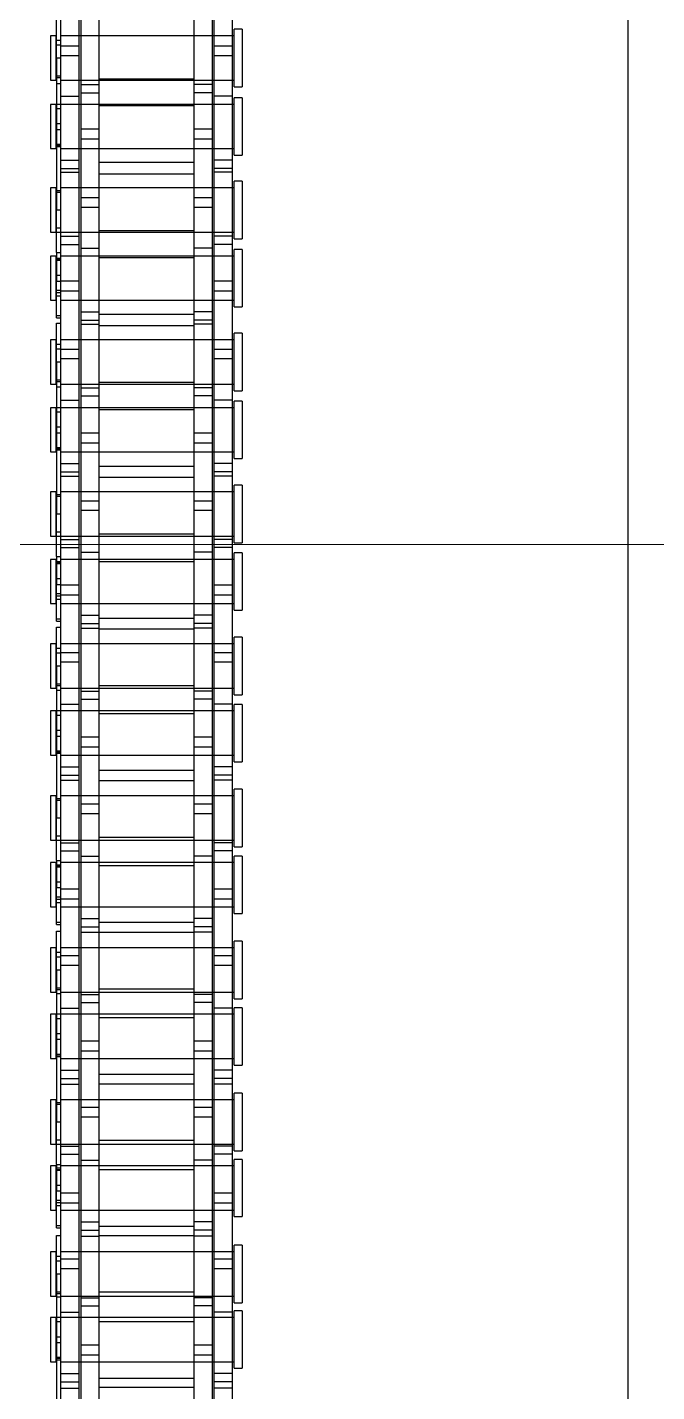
# Model space of a CAD drawing. Header units: metres. Extents: x 0 to 63075, y 0 to 44550.
# Drawn here: x 13919.5 to 13972.1, y 27081.8 to 27195.8 of the extents above; entities that cross this region are included whole.
import ezdxf

# ---------------------------------------------------------------- set-up
doc = ezdxf.new("R2010")
doc.units = ezdxf.units.M
doc.header["$LTSCALE"] = 75
for name, pattern in [('CENTER2', [28.575, 19.05, -3.175, 3.175, -3.175]), ('CENTERX2', [101.6, 63.5, -12.7, 12.7, -12.7]), ('HIDDEN2', [4.7625, 3.175, -1.5875])]:
    doc.linetypes.add(name, pattern=pattern)
for name, color, linetype in [('SC1', 7, 'CENTER2'), ('SDM', 7, 'Continuous'), ('SL4', 4, 'Continuous'), ('ST1', 7, 'HIDDEN2')]:
    doc.layers.add(name, color=color, linetype=linetype)

# ---------------------------------------------------------------- blocks, each defined once
blk = doc.blocks.new('A$Cb6dca9d5')
at = {"layer": 'SL4'}
blk.add_line((123.23, 215.01), (123.23, 1004.76), dxfattribs=at)
at = {"layer": 'ST1'}
for p, q in [((75.84, 459.4), (75.84, 450.3)), ((77.36, 459.4), (77.36, 450.3)), ((88.64, 459.4), (88.64, 450.3)), ((90.16, 459.4), (90.16, 450.3)), ((75.51, 453.48), (75.51, 456.71)), ((77.52, 456.65), (77.52, 447.56)), ((79.03, 456.65), (79.03, 447.56)), ((86.96, 456.65), (86.96, 447.56)), ((88.49, 456.65), (88.49, 447.56)), ((75, 455.32), (75, 451.63)), ((75.47, 455.32), (75, 455.32)), ((75.47, 451.63), (75.47, 455.32)), ((75.84, 454.95), (75.47, 454.95)), ((77.36, 455.32), (75.84, 455.32)), ((90.34, 455.32), (75.84, 455.32)), ((79.03, 455.32), (77.52, 455.32)), ((86.96, 455.32), (79.03, 455.32)), ((88.49, 455.32), (86.96, 455.32)), ((90.16, 455.32), (88.64, 455.32)), ((90.34, 451.08), (90.34, 455.88)), ((91, 455.88), (90.34, 455.88)), ((91, 455.88), (91, 451.08)), ((75.51, 454.58), (75.84, 454.58)), ((75.84, 454.5), (77.36, 454.5)), ((88.64, 454.5), (90.16, 454.5)), ((75.51, 453.48), (75.84, 453.48)), ((75.51, 453.48), (75.51, 440.78)), ((77.36, 453.67), (75.84, 453.67)), ((90.16, 453.67), (88.64, 453.67)), ((75, 451.63), (75.47, 451.63)), ((75.47, 452), (75.84, 452)), ((75.51, 451.86), (75.84, 451.86)), ((75.84, 451.63), (77.36, 451.63)), ((75.84, 451.63), (90.34, 451.63)), ((77.52, 451.63), (79.03, 451.63)), ((86.96, 451.71), (79.03, 451.71)), ((79.03, 451.63), (86.96, 451.63)), ((86.96, 451.63), (88.49, 451.63)), ((88.64, 451.63), (90.16, 451.63)), ((75.84, 451.31), (75.51, 451.31)), ((75.84, 450.3), (77.36, 450.3)), ((75.84, 450.3), (75.84, 443.95)), ((77.36, 450.3), (77.36, 443.95)), ((77.52, 451.26), (79.03, 451.26)), ((77.52, 450.58), (79.03, 450.58)), ((88.49, 451.26), (86.96, 451.26)), ((88.49, 450.58), (86.96, 450.58)), ((90.16, 450.3), (88.64, 450.3)), ((88.64, 450.3), (88.64, 443.95)), ((90.16, 450.3), (90.16, 443.95)), ((90.34, 451.08), (91, 451.08)), ((75, 449.6), (75, 445.91)), ((75.47, 449.6), (75, 449.6)), ((75.47, 449.59), (75.47, 449.6)), ((75.47, 445.91), (75.47, 449.59)), ((75.84, 449.23), (75.47, 449.23)), ((77.36, 449.6), (75.51, 449.6)), ((90.34, 449.6), (75.84, 449.6)), ((79.03, 449.6), (77.52, 449.6)), ((86.96, 449.6), (79.03, 449.6)), ((79.03, 449.52), (86.96, 449.52)), ((88.49, 449.6), (86.96, 449.6)), ((90.16, 449.6), (88.64, 449.6)), ((90.34, 445.36), (90.34, 450.15)), ((91, 450.15), (90.34, 450.15)), ((91, 450.15), (91, 445.36)), ((75.51, 448), (75.84, 448)), ((75.51, 447.51), (75.84, 447.51)), ((77.52, 447.56), (77.52, 446.7)), ((77.52, 447.56), (79.03, 447.56)), ((79.03, 447.56), (79.03, 446.7)), ((86.96, 447.56), (86.96, 446.7)), ((86.96, 447.56), (88.49, 447.56)), ((88.49, 447.56), (88.49, 446.7)), ((75, 445.91), (75.47, 445.91)), ((75.47, 446.28), (75.84, 446.28)), ((75.51, 446.2), (75.84, 446.2)), ((75.51, 446.08), (75.84, 446.08)), ((75.84, 445.91), (77.36, 445.91)), ((75.84, 445.91), (90.34, 445.91)), ((77.52, 446.7), (77.52, 437.6)), ((79.03, 446.7), (77.52, 446.7)), ((77.52, 445.91), (79.03, 445.91)), ((79.03, 445.91), (86.96, 445.91)), ((79.03, 446.7), (79.03, 437.6)), ((86.96, 446.7), (86.96, 437.6)), ((88.49, 446.7), (86.96, 446.7)), ((86.96, 445.91), (88.49, 445.91)), ((88.49, 446.7), (88.49, 437.6)), ((88.64, 445.91), (90.16, 445.91)), ((75.84, 444.93), (77.36, 444.93)), ((86.96, 444.74), (79.03, 444.74)), ((90.16, 444.93), (88.64, 444.93)), ((90.34, 445.36), (91, 445.36)), ((75.84, 444.24), (77.36, 444.24)), ((75.84, 443.95), (77.36, 443.95)), ((75.84, 443.95), (75.84, 434.86)), ((77.36, 443.95), (77.36, 434.86)), ((79.03, 443.79), (86.96, 443.79)), ((90.16, 444.24), (88.64, 444.24)), ((90.16, 443.95), (88.64, 443.95)), ((88.64, 443.95), (88.64, 434.86)), ((90.16, 443.95), (90.16, 434.86)), ((75, 442.62), (75, 438.93)), ((75.47, 442.62), (75, 442.62)), ((75.47, 438.93), (75.47, 442.62)), ((75.51, 442.4), (75.84, 442.4)), ((77.36, 442.62), (75.84, 442.62)), ((90.34, 442.62), (75.84, 442.62)), ((79.03, 442.62), (77.52, 442.62)), ((86.96, 442.62), (79.03, 442.62)), ((88.49, 442.62), (86.96, 442.62)), ((90.16, 442.62), (88.64, 442.62)), ((90.34, 438.38), (90.34, 443.18)), ((91, 443.18), (90.34, 443.18)), ((91, 443.18), (91, 438.38)), ((75.84, 442.25), (75.47, 442.25)), ((77.52, 441.83), (79.03, 441.83)), ((86.96, 441.83), (88.49, 441.83)), ((75.51, 440.78), (75.84, 440.78)), ((75.51, 437.23), (75.51, 440.78)), ((79.03, 441), (77.52, 441)), ((88.49, 441), (86.96, 441)), ((75, 438.93), (75.47, 438.93)), ((75.47, 439.3), (75.84, 439.3)), ((75.51, 438.93), (77.36, 438.93)), ((75.84, 438.93), (90.34, 438.93)), ((77.52, 438.93), (79.03, 438.93)), ((86.96, 439.04), (79.03, 439.04)), ((79.03, 438.93), (86.96, 438.93)), ((86.96, 438.93), (88.49, 438.93)), ((88.64, 438.93), (90.16, 438.93)), ((75.84, 438.59), (77.36, 438.59)), ((75.84, 437.91), (77.36, 437.91)), ((90.16, 438.59), (88.64, 438.59)), ((90.16, 437.91), (88.64, 437.91)), ((90.34, 438.38), (91, 438.38)), ((75, 436.93), (75, 433.24)), ((75.47, 436.93), (75, 436.93)), ((75.47, 436.92), (75.47, 436.93)), ((75.47, 433.24), (75.47, 436.92)), ((75.51, 437.23), (75.51, 434.84)), ((75.51, 437.23), (75.84, 437.23)), ((75.51, 436.76), (75.84, 436.76)), ((75.51, 436.64), (75.84, 436.64)), ((77.36, 436.93), (75.84, 436.93)), ((90.34, 436.93), (75.84, 436.93)), ((77.52, 437.6), (79.03, 437.6)), ((77.52, 437.6), (77.52, 431.25)), ((79.03, 436.93), (77.52, 436.93)), ((86.96, 436.93), (79.03, 436.93)), ((79.03, 436.82), (86.96, 436.82)), ((79.03, 437.6), (79.03, 431.25)), ((88.49, 437.6), (86.96, 437.6)), ((86.96, 437.6), (86.96, 431.25)), ((88.49, 436.93), (86.96, 436.93)), ((88.49, 437.6), (88.49, 431.25)), ((90.16, 436.93), (88.64, 436.93)), ((90.34, 432.69), (90.34, 437.48)), ((91, 437.48), (90.34, 437.48)), ((91, 437.48), (91, 432.69)), ((75.84, 436.56), (75.47, 436.56)), ((75.51, 435.33), (75.84, 435.33)), ((75.51, 434.84), (75.84, 434.84)), ((75.51, 431.76), (75.51, 434.84)), ((75.84, 434.86), (75.84, 434)), ((75.84, 434.86), (77.36, 434.86)), ((77.36, 434.86), (77.36, 434)), ((88.64, 434.86), (88.64, 434)), ((88.64, 434.86), (90.16, 434.86)), ((90.16, 434.86), (90.16, 434)), ((75, 433.24), (75.47, 433.24)), ((75.47, 433.61), (75.84, 433.61)), ((75.51, 434.08), (75.84, 434.08)), ((75.51, 433.88), (75.84, 433.88)), ((75.84, 434), (75.84, 424.9)), ((77.36, 434), (75.84, 434)), ((75.84, 433.24), (77.36, 433.24)), ((75.84, 433.24), (90.34, 433.24)), ((77.36, 434), (77.36, 424.9)), ((77.52, 433.24), (79.03, 433.24)), ((79.03, 433.24), (86.96, 433.24)), ((86.96, 433.24), (88.49, 433.24)), ((88.64, 434), (88.64, 424.9)), ((90.16, 434), (88.64, 434)), ((88.64, 433.24), (90.16, 433.24)), ((90.16, 434), (90.16, 424.9)), ((77.52, 432.26), (79.03, 432.26)), ((88.49, 432.26), (86.96, 432.26)), ((90.34, 432.69), (91, 432.69)), ((75.51, 431.96), (75.84, 431.96)), ((75.51, 431.76), (75.84, 431.76)), ((75.51, 431.31), (75.84, 431.31)), ((75.51, 428.08), (75.51, 431.31)), ((77.52, 431.57), (79.03, 431.57)), ((77.52, 431.25), (79.03, 431.25)), ((77.52, 431.25), (77.52, 422.16)), ((86.96, 432.04), (79.03, 432.04)), ((79.03, 431.12), (86.96, 431.12)), ((79.03, 431.25), (79.03, 422.16)), ((88.49, 431.57), (86.96, 431.57)), ((88.49, 431.25), (86.96, 431.25)), ((86.96, 431.25), (86.96, 422.16)), ((88.49, 431.25), (88.49, 422.16)), ((75, 429.92), (75, 426.23)), ((75.47, 429.92), (75, 429.92)), ((75.47, 426.23), (75.47, 429.92)), ((77.36, 429.92), (75.84, 429.92)), ((90.34, 429.92), (75.84, 429.92)), ((79.03, 429.92), (77.52, 429.92)), ((86.96, 429.92), (79.03, 429.92)), ((88.49, 429.92), (86.96, 429.92)), ((90.16, 429.92), (88.64, 429.92)), ((90.34, 425.68), (90.34, 430.48)), ((91, 430.48), (90.34, 430.48)), ((91, 430.48), (91, 425.68)), ((75.84, 429.55), (75.47, 429.55)), ((75.51, 429.18), (75.84, 429.18)), ((75.84, 429.16), (77.36, 429.16)), ((88.64, 429.16), (90.16, 429.16)), ((75.51, 428.08), (75.84, 428.08)), ((75.51, 428.08), (75.51, 415.38)), ((77.36, 428.33), (75.84, 428.33)), ((90.16, 428.33), (88.64, 428.33)), ((75.47, 426.6), (75.84, 426.6)), ((75.51, 426.46), (75.84, 426.46)), ((86.96, 426.37), (79.03, 426.37)), ((75, 426.23), (75.47, 426.23)), ((75.84, 425.97), (75.51, 425.97)), ((75.84, 426.23), (77.36, 426.23)), ((75.84, 426.23), (90.34, 426.23)), ((77.52, 426.23), (79.03, 426.23)), ((77.52, 425.92), (79.03, 425.92)), ((77.52, 425.24), (79.03, 425.24)), ((79.03, 426.23), (86.96, 426.23)), ((86.96, 426.23), (88.49, 426.23)), ((88.49, 425.92), (86.96, 425.92)), ((88.49, 425.24), (86.96, 425.24)), ((88.64, 426.23), (90.16, 426.23)), ((90.34, 425.68), (91, 425.68)), ((75, 424.26), (75, 420.57)), ((75.47, 424.26), (75, 424.26)), ((75.47, 424.25), (75.47, 424.26)), ((75.47, 420.57), (75.47, 424.25)), ((77.36, 424.26), (75.51, 424.26)), ((75.84, 424.9), (77.36, 424.9)), ((75.84, 424.9), (75.84, 418.55)), ((90.34, 424.26), (75.84, 424.26)), ((77.36, 424.9), (77.36, 418.55)), ((79.03, 424.26), (77.52, 424.26)), ((86.96, 424.26), (79.03, 424.26)), ((79.03, 424.12), (86.96, 424.12)), ((88.49, 424.26), (86.96, 424.26)), ((90.16, 424.9), (88.64, 424.9)), ((88.64, 424.9), (88.64, 418.55)), ((90.16, 424.26), (88.64, 424.26)), ((90.16, 424.9), (90.16, 418.55)), ((90.34, 420.02), (90.34, 424.81)), ((91, 424.81), (90.34, 424.81)), ((91, 424.81), (91, 420.02)), ((75.84, 423.89), (75.47, 423.89)), ((75.51, 422.66), (75.84, 422.66)), ((75.51, 422.17), (75.84, 422.17)), ((77.52, 422.16), (77.52, 421.3)), ((77.52, 422.16), (79.03, 422.16)), ((79.03, 422.16), (79.03, 421.3)), ((86.96, 422.16), (86.96, 421.3)), ((86.96, 422.16), (88.49, 422.16)), ((88.49, 422.16), (88.49, 421.3)), ((75.47, 420.94), (75.84, 420.94)), ((75.51, 420.86), (75.84, 420.86)), ((75.51, 420.74), (75.84, 420.74)), ((77.52, 421.3), (77.52, 412.2)), ((79.03, 421.3), (77.52, 421.3)), ((79.03, 421.3), (79.03, 412.2)), ((86.96, 421.3), (86.96, 412.2)), ((88.49, 421.3), (86.96, 421.3)), ((88.49, 421.3), (88.49, 412.2)), ((75, 420.57), (75.47, 420.57)), ((75.84, 420.57), (77.36, 420.57)), ((75.84, 420.57), (90.34, 420.57)), ((75.84, 419.59), (77.36, 419.59)), ((77.52, 420.57), (79.03, 420.57)), ((79.03, 420.57), (86.96, 420.57)), ((86.96, 420.57), (88.49, 420.57)), ((88.64, 420.57), (90.16, 420.57)), ((90.16, 419.59), (88.64, 419.59)), ((90.34, 420.02), (91, 420.02)), ((75.84, 418.9), (77.36, 418.9)), ((75.84, 418.55), (77.36, 418.55)), ((75.84, 418.55), (75.84, 409.46)), ((77.36, 418.55), (77.36, 409.46)), ((86.96, 419.34), (79.03, 419.34)), ((79.03, 418.45), (86.96, 418.45)), ((90.16, 418.9), (88.64, 418.9)), ((90.16, 418.55), (88.64, 418.55)), ((88.64, 418.55), (88.64, 409.46)), ((90.16, 418.55), (90.16, 409.46)), ((90.34, 412.98), (90.34, 417.78)), ((91, 417.78), (90.34, 417.78)), ((91, 417.78), (91, 412.98)), ((75, 417.22), (75, 413.53)), ((75.47, 417.22), (75, 417.22)), ((75.47, 413.53), (75.47, 417.22)), ((75.84, 416.85), (75.47, 416.85)), ((75.51, 417), (75.84, 417)), ((77.36, 417.22), (75.84, 417.22)), ((90.34, 417.22), (75.84, 417.22)), ((79.03, 417.22), (77.52, 417.22)), ((77.52, 416.49), (79.03, 416.49)), ((86.96, 417.22), (79.03, 417.22)), ((88.49, 417.22), (86.96, 417.22)), ((86.96, 416.49), (88.49, 416.49)), ((90.16, 417.22), (88.64, 417.22)), ((75.51, 415.38), (75.84, 415.38)), ((75.51, 411.83), (75.51, 415.38)), ((79.03, 415.66), (77.52, 415.66)), ((88.49, 415.66), (86.96, 415.66)), ((75.47, 413.9), (75.84, 413.9)), ((75, 413.53), (75.47, 413.53)), ((75.51, 413.53), (77.36, 413.53)), ((75.84, 413.53), (90.34, 413.53)), ((75.84, 413.25), (77.36, 413.25)), ((77.52, 413.53), (79.03, 413.53)), ((86.96, 413.7), (79.03, 413.7)), ((79.03, 413.53), (86.96, 413.53)), ((86.96, 413.53), (88.49, 413.53)), ((88.64, 413.53), (90.16, 413.53)), ((90.16, 413.25), (88.64, 413.25)), ((90.34, 412.98), (91, 412.98)), ((75, 411.59), (75, 407.9)), ((75.47, 411.59), (75, 411.59)), ((75.47, 411.58), (75.47, 411.59)), ((75.47, 407.9), (75.47, 411.58)), ((75.51, 411.83), (75.51, 409.5)), ((75.51, 411.83), (75.84, 411.83)), ((75.84, 412.57), (77.36, 412.57)), ((77.36, 411.59), (75.84, 411.59)), ((90.34, 411.59), (75.84, 411.59)), ((77.52, 412.2), (79.03, 412.2)), ((77.52, 412.2), (77.52, 405.85)), ((79.03, 411.59), (77.52, 411.59)), ((86.96, 411.59), (79.03, 411.59)), ((79.03, 412.2), (79.03, 405.85)), ((88.49, 412.2), (86.96, 412.2)), ((86.96, 412.2), (86.96, 405.85)), ((88.49, 411.59), (86.96, 411.59)), ((88.49, 412.2), (88.49, 405.85)), ((90.16, 412.57), (88.64, 412.57)), ((90.16, 411.59), (88.64, 411.59)), ((90.34, 407.35), (90.34, 412.14)), ((91, 412.14), (90.34, 412.14)), ((91, 412.14), (91, 407.35)), ((75.84, 411.22), (75.47, 411.22)), ((75.51, 411.42), (75.84, 411.42)), ((75.51, 411.3), (75.84, 411.3)), ((79.03, 411.42), (86.96, 411.42)), ((75.51, 409.99), (75.84, 409.99)), ((75.51, 409.5), (75.84, 409.5)), ((75.51, 406.42), (75.51, 409.5)), ((75.84, 409.46), (75.84, 408.6)), ((75.84, 409.46), (77.36, 409.46)), ((77.36, 409.46), (77.36, 408.6)), ((88.64, 409.46), (88.64, 408.6)), ((88.64, 409.46), (90.16, 409.46)), ((90.16, 409.46), (90.16, 408.6)), ((75.47, 408.27), (75.84, 408.27)), ((75.51, 408.74), (75.84, 408.74)), ((75.51, 408.54), (75.84, 408.54)), ((75.84, 408.6), (75.84, 399.5)), ((77.36, 408.6), (75.84, 408.6)), ((77.36, 408.6), (77.36, 399.5)), ((88.64, 408.6), (88.64, 399.5)), ((90.16, 408.6), (88.64, 408.6)), ((90.16, 408.6), (90.16, 399.5)), ((75, 407.9), (75.47, 407.9)), ((75.84, 407.9), (77.36, 407.9)), ((75.84, 407.9), (90.34, 407.9)), ((77.52, 407.9), (79.03, 407.9)), ((79.03, 407.9), (86.96, 407.9)), ((86.96, 407.9), (88.49, 407.9)), ((88.64, 407.9), (90.16, 407.9)), ((90.34, 407.35), (91, 407.35)), ((75.51, 406.62), (75.84, 406.62)), ((75.51, 406.42), (75.84, 406.42)), ((75.51, 405.91), (75.84, 405.91)), ((75.51, 402.68), (75.51, 405.91)), ((77.52, 406.92), (79.03, 406.92)), ((77.52, 406.23), (79.03, 406.23)), ((77.52, 405.85), (79.03, 405.85)), ((77.52, 405.85), (77.52, 396.76)), ((86.96, 406.64), (79.03, 406.64)), ((79.03, 405.85), (79.03, 396.76)), ((88.49, 406.92), (86.96, 406.92)), ((88.49, 406.23), (86.96, 406.23)), ((88.49, 405.85), (86.96, 405.85)), ((86.96, 405.85), (86.96, 396.76)), ((88.49, 405.85), (88.49, 396.76)), ((79.03, 405.78), (86.96, 405.78)), ((90.34, 400.28), (90.34, 405.08)), ((91, 405.08), (90.34, 405.08)), ((91, 405.08), (91, 400.28)), ((75, 404.52), (75, 400.83)), ((75.47, 404.52), (75, 404.52)), ((75.47, 400.83), (75.47, 404.52)), ((75.84, 404.15), (75.47, 404.15)), ((75.51, 403.78), (75.84, 403.78)), ((77.36, 404.52), (75.84, 404.52)), ((90.34, 404.52), (75.84, 404.52)), ((75.84, 403.82), (77.36, 403.82)), ((79.03, 404.52), (77.52, 404.52)), ((86.96, 404.52), (79.03, 404.52)), ((88.49, 404.52), (86.96, 404.52)), ((90.16, 404.52), (88.64, 404.52)), ((88.64, 403.82), (90.16, 403.82)), ((75.51, 402.68), (75.84, 402.68)), ((75.51, 402.68), (75.51, 389.98)), ((77.36, 402.99), (75.84, 402.99)), ((90.16, 402.99), (88.64, 402.99)), ((75, 400.83), (75.47, 400.83)), ((75.47, 401.2), (75.84, 401.2)), ((75.51, 401.06), (75.84, 401.06)), ((75.84, 400.63), (75.51, 400.63)), ((75.84, 400.83), (77.36, 400.83)), ((75.84, 400.83), (90.34, 400.83)), ((77.52, 400.83), (79.03, 400.83)), ((77.52, 400.58), (79.03, 400.58)), ((86.96, 401.03), (79.03, 401.03)), ((79.03, 400.83), (86.96, 400.83)), ((86.96, 400.83), (88.49, 400.83)), ((88.49, 400.58), (86.96, 400.58)), ((88.64, 400.83), (90.16, 400.83)), ((90.34, 400.28), (91, 400.28)), ((75.84, 399.5), (77.36, 399.5)), ((75.84, 399.5), (75.84, 393.15)), ((77.36, 399.5), (77.36, 393.15)), ((77.52, 399.9), (79.03, 399.9)), ((88.49, 399.9), (86.96, 399.9)), ((90.16, 399.5), (88.64, 399.5)), ((88.64, 399.5), (88.64, 393.15)), ((90.16, 399.5), (90.16, 393.15)), ((90.34, 394.68), (90.34, 399.47)), ((91, 399.47), (90.34, 399.47)), ((91, 399.47), (91, 394.68)), ((75, 398.92), (75, 395.23)), ((75.47, 398.92), (75, 398.92)), ((75.47, 398.91), (75.47, 398.92)), ((75.47, 395.23), (75.47, 398.91)), ((75.84, 398.55), (75.47, 398.55)), ((77.36, 398.92), (75.51, 398.92)), ((90.34, 398.92), (75.84, 398.92)), ((79.03, 398.92), (77.52, 398.92)), ((86.96, 398.92), (79.03, 398.92)), ((79.03, 398.72), (86.96, 398.72)), ((88.49, 398.92), (86.96, 398.92)), ((90.16, 398.92), (88.64, 398.92)), ((75.51, 397.32), (75.84, 397.32)), ((75.51, 396.83), (75.84, 396.83)), ((77.52, 396.76), (77.52, 395.9)), ((77.52, 396.76), (79.03, 396.76)), ((79.03, 396.76), (79.03, 395.9)), ((86.96, 396.76), (86.96, 395.9)), ((86.96, 396.76), (88.49, 396.76)), ((88.49, 396.76), (88.49, 395.9)), ((75.47, 395.6), (75.84, 395.6)), ((77.52, 395.9), (77.52, 386.8)), ((79.03, 395.9), (77.52, 395.9)), ((79.03, 395.9), (79.03, 386.8)), ((86.96, 395.9), (86.96, 386.8)), ((88.49, 395.9), (86.96, 395.9)), ((88.49, 395.9), (88.49, 386.8)), ((75, 395.23), (75.47, 395.23)), ((75.51, 395.52), (75.84, 395.52)), ((75.51, 395.4), (75.84, 395.4)), ((75.84, 395.23), (77.36, 395.23)), ((75.84, 395.23), (90.34, 395.23)), ((77.52, 395.23), (79.03, 395.23)), ((79.03, 395.23), (86.96, 395.23)), ((86.96, 395.23), (88.49, 395.23)), ((88.64, 395.23), (90.16, 395.23)), ((90.34, 394.68), (91, 394.68)), ((75.84, 394.25), (77.36, 394.25)), ((75.84, 393.56), (77.36, 393.56)), ((86.96, 393.94), (79.03, 393.94)), ((90.16, 394.25), (88.64, 394.25)), ((90.16, 393.56), (88.64, 393.56)), ((75.84, 393.15), (77.36, 393.15)), ((75.84, 393.15), (75.84, 384.06)), ((77.36, 393.15), (77.36, 384.06)), ((79.03, 393.11), (86.96, 393.11)), ((90.16, 393.15), (88.64, 393.15)), ((88.64, 393.15), (88.64, 384.06)), ((90.16, 393.15), (90.16, 384.06)), ((90.34, 387.58), (90.34, 392.38)), ((91, 392.38), (90.34, 392.38)), ((91, 392.38), (91, 387.58)), ((75, 391.82), (75, 388.13)), ((75.47, 391.82), (75, 391.82)), ((75.47, 388.13), (75.47, 391.82)), ((75.84, 391.45), (75.47, 391.45)), ((75.51, 391.6), (75.84, 391.6)), ((77.36, 391.82), (75.84, 391.82)), ((90.34, 391.82), (75.84, 391.82)), ((79.03, 391.82), (77.52, 391.82)), ((77.52, 391.15), (79.03, 391.15)), ((86.96, 391.82), (79.03, 391.82)), ((88.49, 391.82), (86.96, 391.82)), ((86.96, 391.15), (88.49, 391.15)), ((90.16, 391.82), (88.64, 391.82)), ((75.51, 389.98), (75.84, 389.98)), ((75.51, 386.43), (75.51, 389.98)), ((79.03, 390.32), (77.52, 390.32)), ((88.49, 390.32), (86.96, 390.32)), ((75, 388.13), (75.47, 388.13)), ((75.47, 388.5), (75.84, 388.5)), ((75.51, 388.13), (77.36, 388.13)), ((75.84, 388.13), (90.34, 388.13)), ((75.84, 387.91), (77.36, 387.91)), ((77.52, 388.13), (79.03, 388.13)), ((86.96, 388.36), (79.03, 388.36)), ((79.03, 388.13), (86.96, 388.13)), ((86.96, 388.13), (88.49, 388.13)), ((88.64, 388.13), (90.16, 388.13)), ((90.16, 387.91), (88.64, 387.91)), ((75.84, 387.23), (77.36, 387.23)), ((77.52, 386.8), (79.03, 386.8)), ((77.52, 386.8), (77.52, 380.45)), ((79.03, 386.8), (79.03, 380.45)), ((88.49, 386.8), (86.96, 386.8)), ((86.96, 386.8), (86.96, 380.45)), ((88.49, 386.8), (88.49, 380.45)), ((90.16, 387.23), (88.64, 387.23)), ((90.34, 387.58), (91, 387.58)), ((90.34, 382.01), (90.34, 386.8)), ((91, 386.8), (90.34, 386.8)), ((91, 386.8), (91, 382.01)), ((75, 386.25), (75, 382.56)), ((75.47, 386.25), (75, 386.25)), ((75.47, 386.24), (75.47, 386.25)), ((75.47, 382.56), (75.47, 386.24)), ((75.84, 385.88), (75.47, 385.88)), ((75.51, 386.43), (75.51, 384.16)), ((75.51, 386.43), (75.84, 386.43)), ((75.51, 386.08), (75.84, 386.08)), ((75.51, 385.96), (75.84, 385.96)), ((77.36, 386.25), (75.84, 386.25)), ((90.34, 386.25), (75.84, 386.25)), ((79.03, 386.25), (77.52, 386.25)), ((86.96, 386.25), (79.03, 386.25)), ((79.03, 386.02), (86.96, 386.02)), ((88.49, 386.25), (86.96, 386.25)), ((90.16, 386.25), (88.64, 386.25)), ((75.51, 384.65), (75.84, 384.65)), ((75.51, 384.16), (75.84, 384.16)), ((75.51, 381.08), (75.51, 384.16)), ((75.51, 383.4), (75.84, 383.4)), ((75.51, 383.2), (75.84, 383.2)), ((75.84, 384.06), (75.84, 383.2)), ((75.84, 384.06), (77.36, 384.06)), ((75.84, 383.2), (75.84, 374.1)), ((77.36, 383.2), (75.84, 383.2)), ((77.36, 384.06), (77.36, 383.2)), ((77.36, 383.2), (77.36, 374.1)), ((88.64, 384.06), (88.64, 383.2)), ((88.64, 384.06), (90.16, 384.06)), ((88.64, 383.2), (88.64, 374.1)), ((90.16, 383.2), (88.64, 383.2)), ((90.16, 384.06), (90.16, 383.2)), ((90.16, 383.2), (90.16, 374.1)), ((75, 382.56), (75.47, 382.56)), ((75.47, 382.93), (75.84, 382.93)), ((75.84, 382.56), (77.36, 382.56)), ((75.84, 382.56), (90.34, 382.56)), ((77.52, 382.56), (79.03, 382.56)), ((79.03, 382.56), (86.96, 382.56)), ((86.96, 382.56), (88.49, 382.56)), ((88.64, 382.56), (90.16, 382.56)), ((90.34, 382.01), (91, 382.01)), ((75.51, 381.28), (75.84, 381.28)), ((75.51, 381.08), (75.84, 381.08)), ((77.52, 381.58), (79.03, 381.58)), ((77.52, 380.89), (79.03, 380.89)), ((86.96, 381.24), (79.03, 381.24)), ((88.49, 381.58), (86.96, 381.58)), ((88.49, 380.89), (86.96, 380.89)), ((75.51, 380.51), (75.84, 380.51)), ((75.51, 377.28), (75.51, 380.51)), ((77.52, 380.45), (79.03, 380.45)), ((77.52, 380.45), (77.52, 371.36)), ((79.03, 380.44), (86.96, 380.44)), ((79.03, 380.45), (79.03, 371.36)), ((88.49, 380.45), (86.96, 380.45)), ((86.96, 380.45), (86.96, 371.36)), ((88.49, 380.45), (88.49, 371.36)), ((90.34, 374.88), (90.34, 379.68)), ((91, 379.68), (90.34, 379.68)), ((91, 379.68), (91, 374.88)), ((75, 379.12), (75, 375.43)), ((75.47, 379.12), (75, 379.12)), ((75.47, 375.43), (75.47, 379.12)), ((75.84, 378.75), (75.47, 378.75)), ((77.36, 379.12), (75.84, 379.12)), ((90.34, 379.12), (75.84, 379.12)), ((75.84, 378.48), (77.36, 378.48)), ((79.03, 379.12), (77.52, 379.12)), ((86.96, 379.12), (79.03, 379.12)), ((88.49, 379.12), (86.96, 379.12)), ((90.16, 379.12), (88.64, 379.12)), ((88.64, 378.48), (90.16, 378.48)), ((75.51, 378.38), (75.84, 378.38)), ((77.36, 377.65), (75.84, 377.65)), ((90.16, 377.65), (88.64, 377.65)), ((75.51, 377.28), (75.84, 377.28)), ((75.51, 377.28), (75.51, 364.58)), ((75, 375.43), (75.47, 375.43)), ((75.47, 375.8), (75.84, 375.8)), ((75.51, 375.66), (75.84, 375.66)), ((75.84, 375.29), (75.51, 375.29)), ((75.84, 375.43), (77.36, 375.43)), ((75.84, 375.43), (90.34, 375.43)), ((77.52, 375.43), (79.03, 375.43)), ((77.52, 375.24), (79.03, 375.24)), ((86.96, 375.69), (79.03, 375.69)), ((79.03, 375.43), (86.96, 375.43)), ((86.96, 375.43), (88.49, 375.43)), ((88.49, 375.24), (86.96, 375.24)), ((88.64, 375.43), (90.16, 375.43)), ((75.84, 374.1), (77.36, 374.1)), ((75.84, 374.1), (75.84, 367.75)), ((77.36, 374.1), (77.36, 367.75)), ((77.52, 374.56), (79.03, 374.56)), ((88.49, 374.56), (86.96, 374.56)), ((90.16, 374.1), (88.64, 374.1)), ((88.64, 374.1), (88.64, 367.75)), ((90.16, 374.1), (90.16, 367.75)), ((90.34, 374.88), (91, 374.88)), ((90.34, 369.34), (90.34, 374.13)), ((91, 374.13), (90.34, 374.13)), ((91, 374.13), (91, 369.34)), ((75, 373.58), (75, 369.89)), ((75.47, 373.58), (75, 373.58)), ((75.47, 373.57), (75.47, 373.58)), ((75.47, 369.89), (75.47, 373.57)), ((75.84, 373.21), (75.47, 373.21)), ((77.36, 373.58), (75.51, 373.58)), ((90.34, 373.58), (75.84, 373.58)), ((79.03, 373.58), (77.52, 373.58)), ((86.96, 373.58), (79.03, 373.58)), ((79.03, 373.32), (86.96, 373.32)), ((88.49, 373.58), (86.96, 373.58)), ((90.16, 373.58), (88.64, 373.58)), ((75.51, 371.98), (75.84, 371.98)), ((75.51, 371.49), (75.84, 371.49)), ((77.52, 371.36), (77.52, 370.5)), ((77.52, 371.36), (79.03, 371.36)), ((79.03, 371.36), (79.03, 370.5)), ((86.96, 371.36), (86.96, 370.5)), ((86.96, 371.36), (88.49, 371.36)), ((88.49, 371.36), (88.49, 370.5)), ((75, 369.89), (75.47, 369.89)), ((75.47, 370.26), (75.84, 370.26)), ((75.51, 370.18), (75.84, 370.18)), ((75.51, 370.06), (75.84, 370.06)), ((75.84, 369.89), (77.36, 369.89)), ((75.84, 369.89), (90.34, 369.89)), ((77.52, 370.5), (77.52, 361.4)), ((79.03, 370.5), (77.52, 370.5)), ((77.52, 369.89), (79.03, 369.89)), ((79.03, 369.89), (86.96, 369.89)), ((79.03, 370.5), (79.03, 361.4)), ((86.96, 370.5), (86.96, 361.4)), ((88.49, 370.5), (86.96, 370.5)), ((86.96, 369.89), (88.49, 369.89)), ((88.49, 370.5), (88.49, 361.4)), ((88.64, 369.89), (90.16, 369.89)), ((75.84, 368.91), (77.36, 368.91)), ((75.84, 368.22), (77.36, 368.22)), ((86.96, 368.54), (79.03, 368.54)), ((90.16, 368.91), (88.64, 368.91)), ((90.16, 368.22), (88.64, 368.22)), ((90.34, 369.34), (91, 369.34)), ((75.84, 367.75), (77.36, 367.75)), ((75.84, 367.75), (75.84, 358.66)), ((77.36, 367.75), (77.36, 358.66)), ((79.03, 367.77), (86.96, 367.77)), ((90.16, 367.75), (88.64, 367.75)), ((88.64, 367.75), (88.64, 358.66)), ((90.16, 367.75), (90.16, 358.66)), ((75, 366.42), (75, 362.73)), ((75.47, 366.42), (75, 366.42)), ((75.47, 362.73), (75.47, 366.42)), ((75.84, 366.05), (75.47, 366.05)), ((75.51, 366.2), (75.84, 366.2)), ((77.36, 366.42), (75.84, 366.42)), ((90.34, 366.42), (75.84, 366.42)), ((79.03, 366.42), (77.52, 366.42)), ((86.96, 366.42), (79.03, 366.42)), ((88.49, 366.42), (86.96, 366.42)), ((90.16, 366.42), (88.64, 366.42)), ((90.34, 362.18), (90.34, 366.98)), ((91, 366.98), (90.34, 366.98)), ((91, 366.98), (91, 362.18)), ((77.52, 365.81), (79.03, 365.81)), ((79.03, 364.98), (77.52, 364.98)), ((86.96, 365.81), (88.49, 365.81)), ((88.49, 364.98), (86.96, 364.98)), ((75.51, 364.58), (75.84, 364.58)), ((75.51, 361.03), (75.51, 364.58)), ((75, 362.73), (75.47, 362.73)), ((75.47, 363.1), (75.84, 363.1)), ((75.51, 362.73), (77.36, 362.73)), ((75.84, 362.73), (90.34, 362.73)), ((75.84, 362.57), (77.36, 362.57)), ((77.52, 362.73), (79.03, 362.73)), ((86.96, 363.02), (79.03, 363.02)), ((79.03, 362.73), (86.96, 362.73)), ((86.96, 362.73), (88.49, 362.73)), ((88.64, 362.73), (90.16, 362.73)), ((90.16, 362.57), (88.64, 362.57)), ((75.84, 361.89), (77.36, 361.89)), ((77.52, 361.4), (79.03, 361.4)), ((77.52, 361.4), (77.52, 355.05)), ((79.03, 361.4), (79.03, 355.05)), ((88.49, 361.4), (86.96, 361.4)), ((86.96, 361.4), (86.96, 355.05)), ((88.49, 361.4), (88.49, 355.05)), ((90.16, 361.89), (88.64, 361.89)), ((90.34, 362.18), (91, 362.18)), ((90.34, 356.67), (90.34, 361.46)), ((91, 361.46), (90.34, 361.46)), ((91, 361.46), (91, 356.67)), ((75, 360.91), (75, 357.22)), ((75.47, 360.91), (75, 360.91)), ((75.47, 360.9), (75.47, 360.91)), ((75.47, 357.22), (75.47, 360.9)), ((75.84, 360.54), (75.47, 360.54)), ((75.51, 361.03), (75.51, 358.82)), ((75.51, 361.03), (75.84, 361.03)), ((75.51, 360.74), (75.84, 360.74)), ((75.51, 360.62), (75.84, 360.62)), ((77.36, 360.91), (75.84, 360.91)), ((90.34, 360.91), (75.84, 360.91)), ((79.03, 360.91), (77.52, 360.91)), ((86.96, 360.91), (79.03, 360.91)), ((79.03, 360.62), (86.96, 360.62)), ((88.49, 360.91), (86.96, 360.91)), ((90.16, 360.91), (88.64, 360.91)), ((75.51, 359.31), (75.84, 359.31)), ((75.51, 358.82), (75.84, 358.82)), ((75.51, 355.74), (75.51, 358.82)), ((75.51, 358.06), (75.84, 358.06)), ((75.84, 358.66), (75.84, 357.8)), ((75.84, 358.66), (77.36, 358.66)), ((77.36, 358.66), (77.36, 357.8)), ((88.64, 358.66), (88.64, 357.8)), ((88.64, 358.66), (90.16, 358.66)), ((90.16, 358.66), (90.16, 357.8)), ((75, 357.22), (75.47, 357.22)), ((75.47, 357.59), (75.84, 357.59)), ((75.51, 357.86), (75.84, 357.86)), ((75.84, 357.8), (75.84, 348.7)), ((77.36, 357.8), (75.84, 357.8)), ((75.84, 357.22), (77.36, 357.22)), ((75.84, 357.22), (90.34, 357.22)), ((77.36, 357.8), (77.36, 348.7)), ((77.52, 357.22), (79.03, 357.22)), ((79.03, 357.22), (86.96, 357.22)), ((86.96, 357.22), (88.49, 357.22)), ((88.64, 357.8), (88.64, 348.7)), ((90.16, 357.8), (88.64, 357.8)), ((88.64, 357.22), (90.16, 357.22)), ((90.16, 357.8), (90.16, 348.7)), ((75.51, 355.94), (75.84, 355.94)), ((75.51, 355.74), (75.84, 355.74)), ((77.52, 356.24), (79.03, 356.24)), ((86.96, 355.84), (79.03, 355.84)), ((88.49, 356.24), (86.96, 356.24)), ((90.34, 356.67), (91, 356.67)), ((75.51, 355.11), (75.84, 355.11)), ((75.51, 351.88), (75.51, 355.11)), ((77.52, 355.55), (79.03, 355.55)), ((77.52, 355.05), (79.03, 355.05)), ((77.52, 355.05), (77.52, 345.96)), ((79.03, 355.1), (86.96, 355.1)), ((79.03, 355.05), (79.03, 345.96)), ((88.49, 355.55), (86.96, 355.55)), ((88.49, 355.05), (86.96, 355.05)), ((86.96, 355.05), (86.96, 345.96)), ((88.49, 355.05), (88.49, 345.96)), ((75, 353.72), (75, 350.03)), ((75.47, 353.72), (75, 353.72)), ((75.47, 350.03), (75.47, 353.72)), ((77.36, 353.72), (75.84, 353.72)), ((90.34, 353.72), (75.84, 353.72)), ((79.03, 353.72), (77.52, 353.72)), ((86.96, 353.72), (79.03, 353.72)), ((88.49, 353.72), (86.96, 353.72)), ((90.16, 353.72), (88.64, 353.72)), ((90.34, 349.48), (90.34, 354.28)), ((91, 354.28), (90.34, 354.28)), ((91, 354.28), (91, 349.48)), ((75.84, 353.35), (75.47, 353.35)), ((75.51, 352.98), (75.84, 352.98)), ((75.84, 353.14), (77.36, 353.14)), ((77.36, 352.31), (75.84, 352.31)), ((88.64, 353.14), (90.16, 353.14)), ((90.16, 352.31), (88.64, 352.31)), ((75.51, 351.88), (75.51, 339.18)), ((75.51, 351.88), (75.84, 351.88)), ((75, 350.03), (75.47, 350.03)), ((75.47, 350.4), (75.84, 350.4)), ((75.51, 350.26), (75.84, 350.26)), ((75.84, 350.03), (77.36, 350.03)), ((75.84, 350.03), (90.34, 350.03)), ((77.52, 350.03), (79.03, 350.03)), ((86.96, 350.35), (79.03, 350.35)), ((79.03, 350.03), (86.96, 350.03)), ((86.96, 350.03), (88.49, 350.03)), ((88.64, 350.03), (90.16, 350.03)), ((75.84, 349.95), (75.51, 349.95)), ((77.52, 349.9), (79.03, 349.9)), ((77.52, 349.22), (79.03, 349.22)), ((88.49, 349.9), (86.96, 349.9)), ((88.49, 349.22), (86.96, 349.22)), ((90.34, 349.48), (91, 349.48)), ((75, 348.24), (75, 344.55)), ((75.47, 348.24), (75, 348.24)), ((75.47, 348.23), (75.47, 348.24)), ((75.47, 344.55), (75.47, 348.23)), ((75.84, 347.87), (75.47, 347.87)), ((77.36, 348.24), (75.51, 348.24)), ((75.84, 348.7), (77.36, 348.7)), ((75.84, 348.7), (75.84, 342.35)), ((90.34, 348.24), (75.84, 348.24)), ((77.36, 348.7), (77.36, 342.35)), ((79.03, 348.24), (77.52, 348.24)), ((86.96, 348.24), (79.03, 348.24)), ((79.03, 347.92), (86.96, 347.92)), ((88.49, 348.24), (86.96, 348.24)), ((90.16, 348.7), (88.64, 348.7)), ((88.64, 348.7), (88.64, 342.35)), ((90.16, 348.24), (88.64, 348.24)), ((90.16, 348.7), (90.16, 342.35)), ((90.34, 344), (90.34, 348.79)), ((91, 348.79), (90.34, 348.79)), ((91, 348.79), (91, 344)), ((75.51, 346.64), (75.84, 346.64)), ((75.51, 346.15), (75.84, 346.15)), ((77.52, 345.96), (77.52, 345.1)), ((77.52, 345.96), (79.03, 345.96)), ((79.03, 345.96), (79.03, 345.1)), ((86.96, 345.96), (86.96, 345.1)), ((86.96, 345.96), (88.49, 345.96)), ((88.49, 345.96), (88.49, 345.1)), ((75, 344.55), (75.47, 344.55)), ((75.47, 344.92), (75.84, 344.92)), ((75.51, 344.84), (75.84, 344.84)), ((75.51, 344.72), (75.84, 344.72)), ((75.84, 344.55), (77.36, 344.55)), ((75.84, 344.55), (90.34, 344.55)), ((77.52, 345.1), (77.52, 336)), ((79.03, 345.1), (77.52, 345.1)), ((77.52, 344.55), (79.03, 344.55)), ((79.03, 344.55), (86.96, 344.55)), ((79.03, 345.1), (79.03, 336)), ((86.96, 345.1), (86.96, 336)), ((88.49, 345.1), (86.96, 345.1)), ((86.96, 344.55), (88.49, 344.55)), ((88.49, 345.1), (88.49, 336)), ((88.64, 344.55), (90.16, 344.55)), ((75.84, 343.57), (77.36, 343.57)), ((90.16, 343.57), (88.64, 343.57)), ((90.34, 344), (91, 344)), ((75.84, 342.88), (77.36, 342.88)), ((75.84, 342.35), (77.36, 342.35)), ((75.84, 342.35), (75.84, 333.26)), ((77.36, 342.35), (77.36, 333.26)), ((86.96, 343.14), (79.03, 343.14)), ((79.03, 342.43), (86.96, 342.43)), ((90.16, 342.88), (88.64, 342.88)), ((90.16, 342.35), (88.64, 342.35)), ((88.64, 342.35), (88.64, 333.26)), ((90.16, 342.35), (90.16, 333.26))]:
    blk.add_line(p, q, dxfattribs=at)

msp = doc.modelspace()

# ---------------------------------------------------------------- linework, layer by layer
at = {"layer": 'SC1', "color": 7, "linetype": 'CENTERX2', "lineweight": 9}
msp.add_line((22143.58, 27152.59), (6381.38, 27152.59), dxfattribs=at)

# ---------------------------------------------------------------- block references
at = {"layer": 'SDM'}
msp.add_blockref('A$Cb6dca9d5', (13846.47, 26739.77), dxfattribs=at)

doc.saveas('drawing.dxf')
